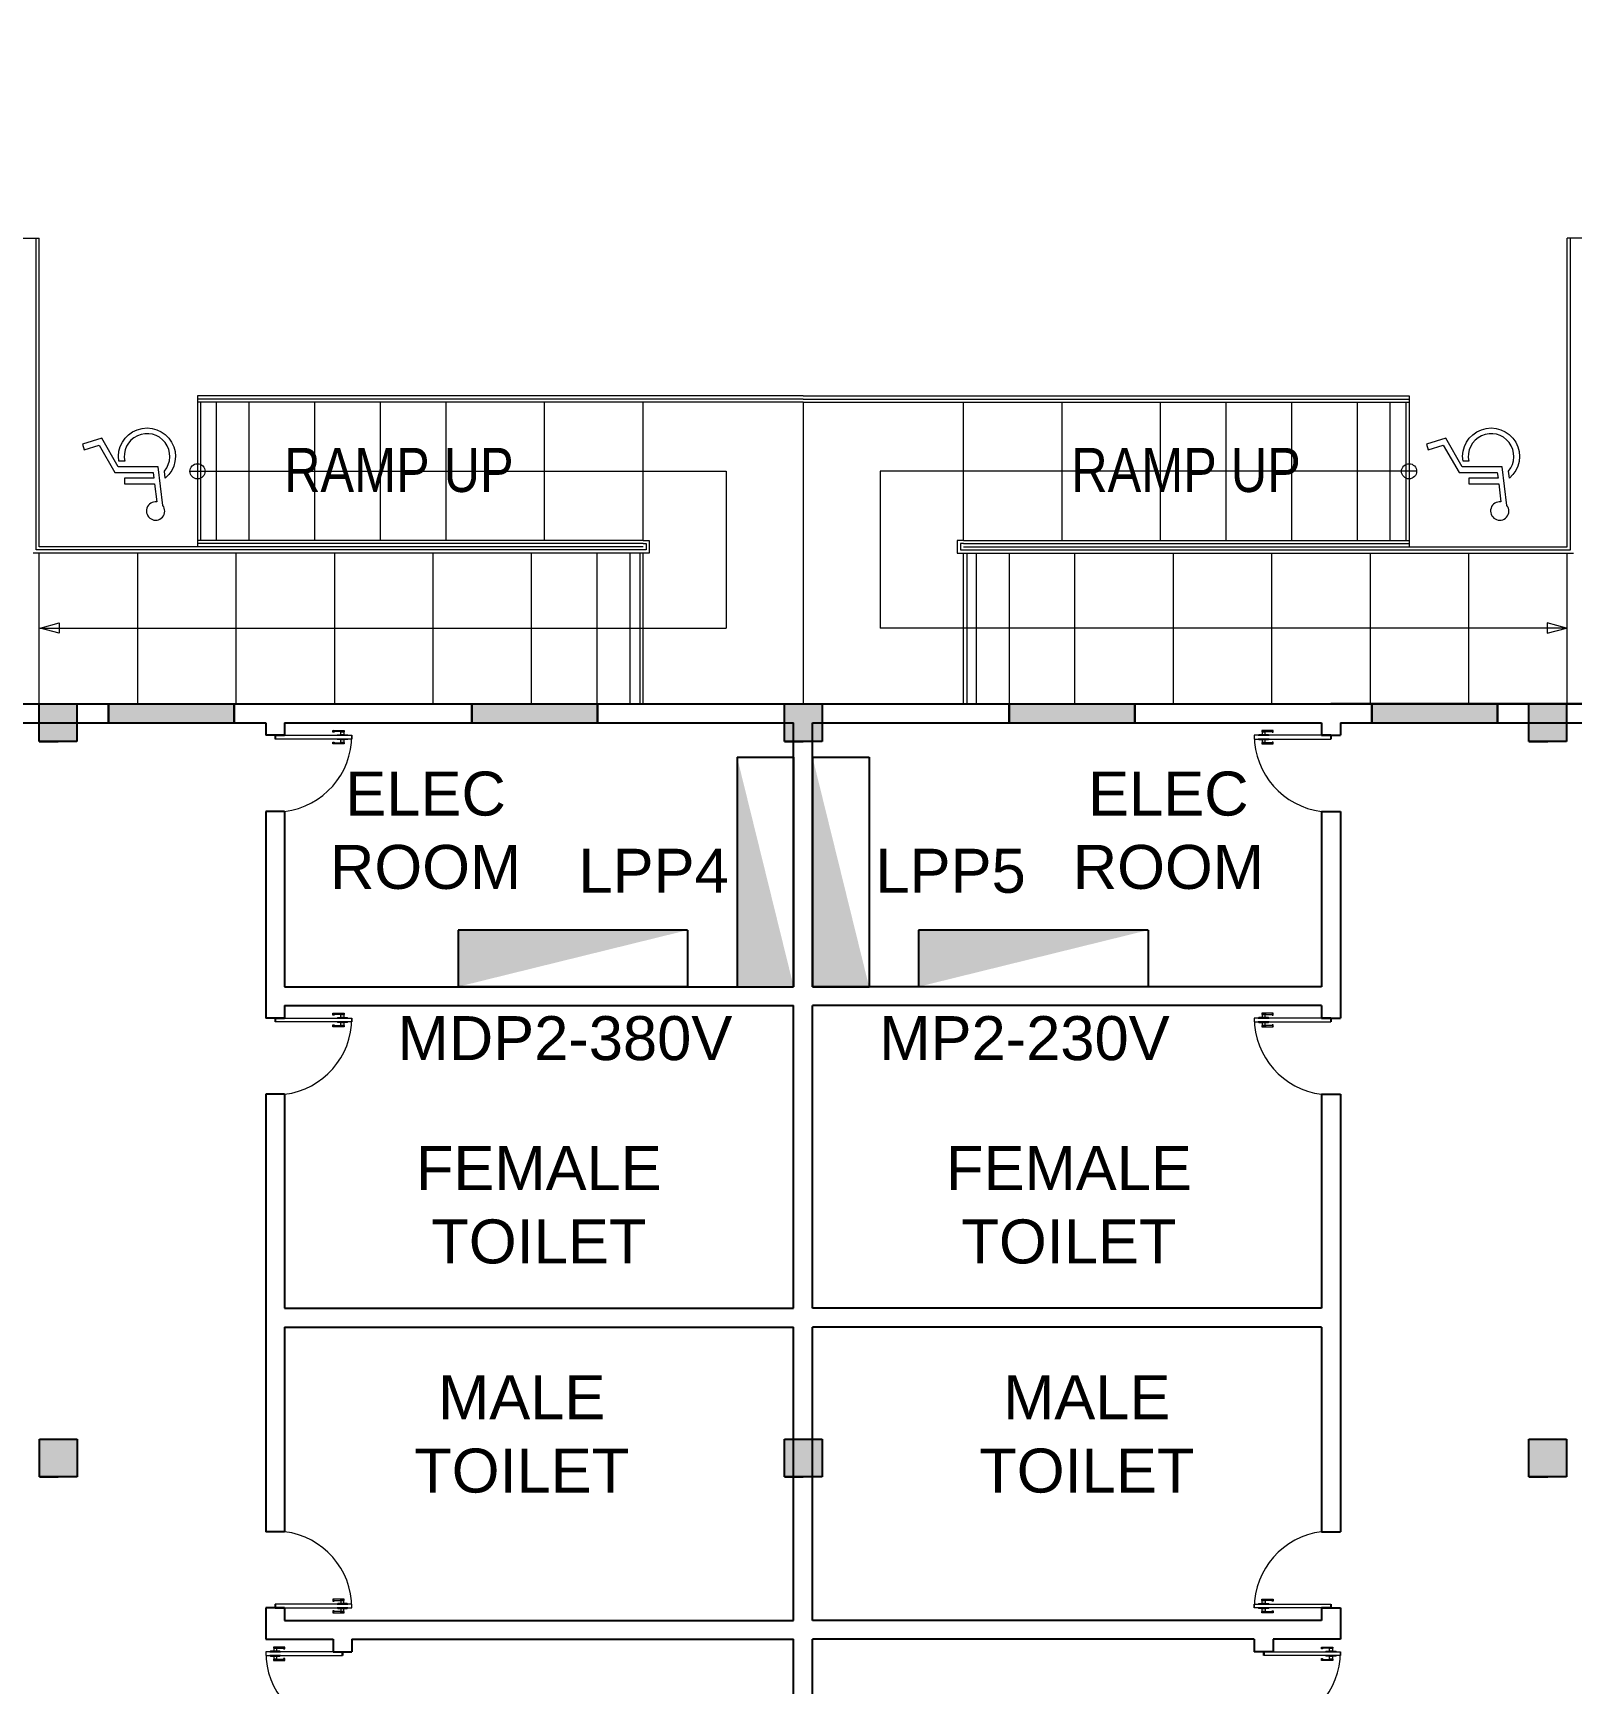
# Model space of a CAD drawing. Header units: millimetres. Extents: x 3339 to 2017737, y 4955 to 2748989.
# Drawn here: x 1640129 to 1652373, y 1293912 to 1307046 of the extents above; entities that cross this region are included whole.
import ezdxf

# ---------------------------------------------------------------- set-up
doc = ezdxf.new("R2010")
doc.units = ezdxf.units.MM
doc.header["$LTSCALE"] = 30
for name, color, linetype, lineweight in [('A-DETL-GENF', 92, 'Continuous', 13), ('A-DOOR', 31, 'Continuous', 13), ('STAIR', 1, 'Continuous', 5), ('T-WAL', 4, 'Continuous', 5)]:
    doc.layers.add(name, color=color, linetype=linetype, lineweight=lineweight)
for name, color, linetype in [('DIM LINES', 7, 'Continuous'), ('TEXT', 7, 'Continuous'), ('window', 92, 'Continuous')]:
    doc.layers.add(name, color=color, linetype=linetype)
doc.styles.add('Arial Narrow', font='ARIALN.TTF', dxfattribs={"height": 200})
doc.styles.get("Standard").update_dxf_attribs({"font": 'arial.ttf'})
doc.dimstyles.new('GREEN', dxfattribs={"dimtxt": 1000, "dimasz": 600, "dimexe": 0.18, "dimexo": 0.0625, "dimgap": 0.09, "dimtad": 2, "dimdec": 0, "dimzin": 0, "dimdsep": 46, "dimtxsty": 'Standard', "dimblk": 'ARCHTICK', "dimcen": 0.09, "dimclrd": 3, "dimclre": 3, "dimclrt": 2, "dimadec": 0, "dimazin": 0, "dimtfac": 1, "dimtdec": 0, "dimtofl": 0, "dimtmove": 0, "dimatfit": 3, "dimfxl": 1, "dimtolj": 1, "dimtzin": 0, "dimarcsym": 0})

# ---------------------------------------------------------------- blocks, each defined once
blk = doc.blocks.new('_ArchTick')
at = {"color": 0, "linetype": 'ByBlock', "const_width": 0.15}
blk.add_lwpolyline([(-0.5, -0.5), (0.5, 0.5)], dxfattribs=at)
blk = doc.blocks.new('*D861')
at = {"layer": 'Defpoints', "color": 0, "transparency": 16777216}
for p in [(1667256, 1324539), (1577256, 1308509), (1667256, 1301709)]:
    blk.add_point(p, dxfattribs=at)
at = {"layer": 'DIM LINES', "color": 3, "linetype": 'ByBlock', "lineweight": -2, "transparency": 16777216}
for p, q in [((1577256, 1308509), (1577256, 1324539)), ((1577256, 1324539), (1667256, 1324539)), ((1667256, 1301709), (1667256, 1324539))]:
    blk.add_line(p, q, dxfattribs=at)
at = {"layer": 'DIM LINES', "color": 3, "lineweight": -2, "transparency": 16777216, "xscale": 600, "yscale": 600, "zscale": 600, "rotation": 180}
blk.add_blockref('_ArchTick', (1577256, 1324539), dxfattribs=at)
at = {"layer": 'DIM LINES', "color": 3, "lineweight": -2, "transparency": 16777216, "xscale": 600, "yscale": 600, "zscale": 600}
blk.add_blockref('_ArchTick', (1667256, 1324539), dxfattribs=at)
at = {"layer": 'DIM LINES', "color": 2, "transparency": 16777216, "insert": (1622256, 1325050), "char_height": 1000, "attachment_point": 5}
blk.add_mtext('\\A1;90000', dxfattribs=at)
blk = doc.blocks.new('*D870')
at = {"layer": 'Defpoints', "color": 0, "transparency": 16777216}
for p in [(1634181, 1301709), (1674841, 1301709), (1667256, 1238709)]:
    blk.add_point(p, dxfattribs=at)
at = {"layer": 'DIM LINES', "color": 3, "linetype": 'ByBlock', "lineweight": -2, "transparency": 16777216}
for p, q in [((1634181, 1301709), (1674842, 1301709)), ((1674841, 1238709), (1674841, 1301709)), ((1667256, 1238709), (1674842, 1238709))]:
    blk.add_line(p, q, dxfattribs=at)
at = {"layer": 'DIM LINES', "color": 3, "lineweight": -2, "transparency": 16777216, "xscale": 600, "yscale": 600, "zscale": 600}
for p, rotation in [((1674841, 1301709), 90), ((1674841, 1238709), 270)]:
    blk.add_blockref('_ArchTick', p, dxfattribs=dict(at, rotation=rotation))
at = {"layer": 'DIM LINES', "color": 2, "transparency": 16777216, "insert": (1675352, 1270209), "char_height": 1000, "attachment_point": 5, "rotation": 90}
blk.add_mtext('\\A1;63000', dxfattribs=at)
blk = doc.blocks.new('Poste with lines')
h = blk.add_hatch(color=2)
h.dxf.hatch_style = 1
h.paths.add_polyline_path([(13203, 12318), (12903, 12318), (12903, 12018), (13203, 12018)])
at = {"color": 0}
for p, q in [((12903, 12018), (12903, 12318)), ((12903, 12318), (13203, 12318)), ((13203, 12318), (13203, 12018)), ((12903, 12018), (12903, 12168)), ((12903, 12018), (13053, 12018)), ((13053, 12018), (12903, 12018)), ((13203, 12018), (12903, 12018))]:
    blk.add_line(p, q, dxfattribs=at)

msp = doc.modelspace()

# ---------------------------------------------------------------- hatches: boundary and pattern name
at = {"true_color": 0xf8d731}
h = msp.add_hatch(color=40, dxfattribs=at)
h.dxf.hatch_style = 1
h.paths.add_polyline_path([(1645730.787, 1299459.177), (1646180.787, 1299459.177), (1645730.787, 1301284.177)])
h = msp.add_hatch(color=40, dxfattribs=at)
h.dxf.hatch_style = 1
h.paths.add_polyline_path([(1646330.787, 1299459.177), (1646780.787, 1299459.177), (1646330.787, 1301284.177)])
h = msp.add_hatch(color=40, dxfattribs=at)
h.dxf.hatch_style = 1
h.paths.add_polyline_path([(1643511.316, 1299909.177), (1643511.316, 1299459.177), (1645336.316, 1299909.177)])
h = msp.add_hatch(color=40, dxfattribs=at)
h.dxf.hatch_style = 1
h.paths.add_polyline_path([(1647175.258, 1299909.177), (1647175.258, 1299459.177), (1649000.258, 1299909.177)])
at = {"layer": 'window'}
h = msp.add_hatch(color=256, dxfattribs=at)
h.dxf.hatch_style = 1
h.paths.add_polyline_path([(1641729.977, 1301709.357), (1640729.977, 1301709.357), (1640729.977, 1301559.357), (1641729.977, 1301559.357)])
h = msp.add_hatch(color=256, dxfattribs=at)
h.dxf.hatch_style = 1
h.paths.add_polyline_path([(1644620.717, 1301709.357), (1643620.717, 1301709.357), (1643620.717, 1301559.357), (1644620.717, 1301559.357)])
h = msp.add_hatch(color=256, dxfattribs=at)
h.dxf.hatch_style = 1
h.paths.add_polyline_path([(1648894.097, 1301559.357), (1648894.097, 1301709.426), (1647894.097, 1301709.418), (1647894.097, 1301559.357)])
h = msp.add_hatch(color=256, dxfattribs=at)
h.dxf.hatch_style = 1
h.paths.add_polyline_path([(1651780.836, 1301709.357), (1650780.836, 1301709.357), (1650780.836, 1301559.357), (1651780.836, 1301559.357)])

# ---------------------------------------------------------------- linework, layer by layer
at = {"color": 0}
for p, q in [((1639251.477, 1301709.355), (1653263.337, 1301709.457)), ((1653263.337, 1301709.378), (1650455.787, 1301709.357)), ((1639251.477, 1301559.338), (1641980.787, 1301559.357)), ((1641980.787, 1301559.357), (1641980.787, 1301459.357)), ((1642130.787, 1301559.357), (1646180.787, 1301559.357)), ((1642130.787, 1301559.357), (1642130.787, 1301459.357)), ((1646180.787, 1299459.357), (1646180.787, 1301559.357)), ((1646330.787, 1301559.357), (1650380.787, 1301559.357)), ((1646330.787, 1299459.357), (1646330.787, 1301559.357)), ((1650380.787, 1301559.357), (1650380.787, 1301459.357)), ((1650530.787, 1301559.357), (1653263.337, 1301559.338)), ((1650530.787, 1301559.357), (1650530.787, 1301459.357)), ((1642130.787, 1301459.357), (1641980.787, 1301459.357)), ((1642055.787, 1301459.357), (1642055.787, 1301429.357)), ((1642055.787, 1301459.357), (1642130.787, 1301459.357)), ((1650455.787, 1301459.357), (1650380.787, 1301459.357)), ((1650380.787, 1301459.357), (1650530.787, 1301459.357)), ((1650455.787, 1301459.357), (1650455.787, 1301429.357)), ((1641980.787, 1300853.482), (1641980.787, 1299209.357)), ((1642130.787, 1300853.482), (1641980.787, 1300853.482)), ((1642130.787, 1300853.482), (1642130.787, 1299459.357)), ((1650380.787, 1300853.482), (1650380.787, 1299459.357)), ((1650380.787, 1300853.482), (1650530.787, 1300853.482)), ((1650530.787, 1300853.482), (1650530.787, 1299209.357)), ((1642130.787, 1299459.357), (1646180.787, 1299459.357)), ((1650380.787, 1299459.357), (1646330.787, 1299459.357)), ((1642130.787, 1299309.357), (1642130.787, 1299209.357)), ((1642130.787, 1299309.357), (1646180.787, 1299309.357)), ((1646180.787, 1296901.024), (1646180.787, 1299309.357)), ((1646330.787, 1296901.024), (1646330.787, 1299309.357)), ((1650380.787, 1299309.357), (1646330.787, 1299309.357)), ((1650380.787, 1299309.357), (1650380.787, 1299209.357)), ((1642130.787, 1299209.357), (1641980.787, 1299209.357)), ((1642055.787, 1299209.357), (1642055.787, 1299179.357)), ((1642055.787, 1299209.357), (1642130.787, 1299209.357)), ((1650455.787, 1299209.357), (1650380.787, 1299209.357)), ((1650380.787, 1299209.357), (1650530.787, 1299209.357)), ((1650455.787, 1299209.357), (1650455.787, 1299179.357)), ((1641980.787, 1298603.482), (1641980.787, 1295123.566)), ((1642130.787, 1298603.482), (1641980.787, 1298603.482)), ((1642130.787, 1298603.482), (1642130.787, 1296901.024)), ((1650380.787, 1298603.482), (1650380.787, 1296901.024)), ((1650380.787, 1298603.482), (1650530.787, 1298603.482)), ((1650530.787, 1298603.482), (1650530.787, 1295123.566)), ((1642130.787, 1296901.024), (1646180.787, 1296901.024)), ((1650380.787, 1296901.024), (1646330.787, 1296901.024)), ((1642130.787, 1296751.024), (1642130.787, 1295123.566)), ((1642130.787, 1296751.024), (1646180.787, 1296751.024)), ((1646180.787, 1294417.691), (1646180.787, 1296751.024)), ((1646330.787, 1294417.691), (1646330.787, 1296751.024)), ((1650380.787, 1296751.024), (1646330.787, 1296751.024)), ((1650380.787, 1296751.024), (1650380.787, 1295123.566)), ((1642130.787, 1295123.566), (1641980.787, 1295123.566)), ((1650380.787, 1295123.566), (1650530.787, 1295123.566)), ((1641980.787, 1294517.691), (1641980.787, 1294267.691)), ((1642130.787, 1294517.691), (1641980.787, 1294517.691)), ((1642055.787, 1294547.691), (1642055.787, 1294517.691)), ((1642055.787, 1294547.691), (1642055.787, 1294517.691)), ((1642055.787, 1294517.691), (1642130.787, 1294517.691)), ((1642130.787, 1294517.691), (1642130.787, 1294417.691)), ((1650380.787, 1294517.691), (1650380.787, 1294417.691)), ((1650455.787, 1294517.691), (1650380.787, 1294517.691)), ((1650380.787, 1294517.691), (1650530.787, 1294517.691)), ((1650455.787, 1294547.691), (1650455.787, 1294517.691)), ((1650455.787, 1294547.691), (1650455.787, 1294517.691)), ((1650530.787, 1294517.691), (1650530.787, 1294267.691)), ((1642130.787, 1294417.691), (1646180.787, 1294417.691)), ((1650380.787, 1294417.691), (1646330.787, 1294417.691)), ((1641980.787, 1294267.691), (1642516.287, 1294267.691)), ((1642516.287, 1294267.691), (1642516.287, 1294167.691)), ((1642516.287, 1294267.691), (1642516.287, 1294167.691)), ((1642666.287, 1294267.691), (1646180.787, 1294267.691)), ((1642666.287, 1294267.691), (1642666.287, 1294167.691)), ((1646180.787, 1291859.357), (1646180.787, 1294267.691)), ((1646330.787, 1291859.357), (1646330.787, 1294267.691)), ((1649845.287, 1294267.691), (1646330.787, 1294267.691)), ((1649845.287, 1294267.691), (1649845.287, 1294167.691)), ((1650530.787, 1294267.691), (1649995.287, 1294267.691)), ((1649995.287, 1294267.691), (1649995.287, 1294167.691)), ((1649995.287, 1294267.691), (1649995.287, 1294167.691)), ((1642516.287, 1294167.691), (1642666.287, 1294167.691)), ((1642591.287, 1294167.691), (1642591.287, 1294137.691)), ((1642591.287, 1294137.691), (1642591.287, 1294167.691)), ((1642591.287, 1294137.691), (1642591.287, 1294167.691)), ((1649995.287, 1294167.691), (1649845.287, 1294167.691)), ((1649920.287, 1294167.691), (1649920.287, 1294137.691)), ((1649920.287, 1294137.691), (1649920.287, 1294167.691)), ((1649920.287, 1294137.691), (1649920.287, 1294167.691))]:
    msp.add_line(p, q, dxfattribs=at)
for p, q in [((1640729.977, 1301709.357), (1640729.977, 1301559.357)), ((1641729.977, 1301559.357), (1641729.977, 1301709.357)), ((1643620.717, 1301709.357), (1643620.717, 1301559.357)), ((1644620.717, 1301559.357), (1644620.717, 1301709.357)), ((1647894.097, 1301709.357), (1647894.097, 1301559.357)), ((1648894.097, 1301559.357), (1648894.097, 1301709.357)), ((1650780.836, 1301709.357), (1650780.836, 1301559.357)), ((1651780.836, 1301559.357), (1651780.836, 1301709.357)), ((1640479.167, 1301559.357), (1641980.787, 1301559.357)), ((1646407.407, 1301559.357), (1650380.787, 1301559.357)), ((1648394.097, 1301559.357), (1648894.097, 1301559.357)), ((1650530.787, 1301559.357), (1652030.884, 1301559.357)), ((1645730.787, 1301284.177), (1645730.787, 1299459.177)), ((1645730.787, 1301284.177), (1646180.787, 1301284.177)), ((1646180.787, 1301284.177), (1646180.787, 1299459.177)), ((1646330.787, 1301284.177), (1646330.787, 1299459.177)), ((1646330.787, 1301284.177), (1646780.787, 1301284.177)), ((1646780.787, 1301284.177), (1646780.787, 1299459.177)), ((1645336.316, 1299909.177), (1643511.316, 1299909.177)), ((1643511.316, 1299909.177), (1643511.316, 1299459.177)), ((1645336.316, 1299909.177), (1645336.316, 1299459.177)), ((1649000.258, 1299909.177), (1647175.258, 1299909.177)), ((1647175.258, 1299909.177), (1647175.258, 1299459.177)), ((1649000.258, 1299909.177), (1649000.258, 1299459.177)), ((1645336.316, 1299459.177), (1643511.316, 1299459.177)), ((1645730.787, 1299459.177), (1646180.787, 1299459.177)), ((1646330.787, 1299459.177), (1646780.787, 1299459.177)), ((1649000.258, 1299459.177), (1647175.258, 1299459.177))]:
    msp.add_line(p, q)
at = {"layer": 'A-DETL-GENF'}
for p, q in [((1642515.194, 1301497.457), (1642576.999, 1301497.457)), ((1642515.194, 1301483.087), (1642515.194, 1301497.457)), ((1642524.085, 1301483.087), (1642515.194, 1301483.087)), ((1642515.194, 1301391.257), (1642515.194, 1301405.628)), ((1642515.194, 1301405.628), (1642524.085, 1301405.628)), ((1642524.085, 1301488.872), (1642515.499, 1301497.457)), ((1642576.999, 1301488.872), (1642524.085, 1301488.872)), ((1642524.085, 1301488.872), (1642524.085, 1301483.087)), ((1642524.085, 1301405.628), (1642524.085, 1301399.843)), ((1642548.424, 1301459.357), (1642553.187, 1301464.12)), ((1642634.149, 1301459.357), (1642548.424, 1301459.357)), ((1642553.187, 1301424.595), (1642548.424, 1301429.357)), ((1642548.424, 1301429.357), (1642634.149, 1301429.357)), ((1642553.187, 1301464.12), (1642629.387, 1301464.12)), ((1642629.387, 1301424.595), (1642553.187, 1301424.595)), ((1642576.999, 1301497.457), (1642576.999, 1301488.872)), ((1642576.999, 1301487.932), (1642576.999, 1301497.457)), ((1642576.999, 1301497.457), (1642605.574, 1301497.457)), ((1642605.574, 1301487.932), (1642576.999, 1301487.932)), ((1642579.38, 1301487.932), (1642603.193, 1301487.932)), ((1642579.38, 1301464.12), (1642579.38, 1301487.932)), ((1642603.193, 1301464.12), (1642579.38, 1301464.12)), ((1642579.38, 1301400.782), (1642579.38, 1301424.595)), ((1642579.38, 1301424.595), (1642603.193, 1301424.595)), ((1642603.193, 1301487.932), (1642603.193, 1301464.12)), ((1642603.193, 1301424.595), (1642603.193, 1301400.782)), ((1642605.574, 1301497.457), (1642605.574, 1301487.932)), ((1642629.387, 1301464.12), (1642634.149, 1301459.357)), ((1642634.149, 1301429.357), (1642629.387, 1301424.595)), ((1649882.187, 1301464.12), (1649877.424, 1301459.357)), ((1649877.424, 1301459.357), (1649963.149, 1301459.357)), ((1649877.424, 1301429.357), (1649882.187, 1301424.595)), ((1649963.149, 1301429.357), (1649877.424, 1301429.357)), ((1649958.387, 1301464.12), (1649882.187, 1301464.12)), ((1649882.187, 1301424.595), (1649958.387, 1301424.595)), ((1649934.574, 1301497.457), (1649905.999, 1301497.457)), ((1649905.999, 1301497.457), (1649905.999, 1301487.932)), ((1649905.999, 1301487.932), (1649934.574, 1301487.932)), ((1649932.193, 1301487.932), (1649908.38, 1301487.932)), ((1649908.38, 1301487.932), (1649908.38, 1301464.12)), ((1649908.38, 1301464.12), (1649932.193, 1301464.12)), ((1649932.193, 1301424.595), (1649908.38, 1301424.595)), ((1649908.38, 1301424.595), (1649908.38, 1301400.782)), ((1649932.193, 1301464.12), (1649932.193, 1301487.932)), ((1649932.193, 1301400.782), (1649932.193, 1301424.595)), ((1649996.379, 1301497.457), (1649934.574, 1301497.457)), ((1649934.574, 1301497.457), (1649934.574, 1301488.872)), ((1649934.574, 1301487.932), (1649934.574, 1301497.457)), ((1649934.574, 1301488.872), (1649987.489, 1301488.872)), ((1649963.149, 1301459.357), (1649958.387, 1301464.12)), ((1649958.387, 1301424.595), (1649963.149, 1301429.357)), ((1649987.489, 1301488.872), (1649996.074, 1301497.457)), ((1649987.489, 1301488.872), (1649987.489, 1301483.087)), ((1649987.489, 1301483.087), (1649996.379, 1301483.087)), ((1649996.379, 1301405.628), (1649987.489, 1301405.628)), ((1649987.489, 1301405.628), (1649987.489, 1301399.843)), ((1649996.379, 1301483.087), (1649996.379, 1301497.457)), ((1649996.379, 1301391.257), (1649996.379, 1301405.628)), ((1642576.999, 1301391.257), (1642515.194, 1301391.257)), ((1642524.085, 1301399.843), (1642515.499, 1301391.257)), ((1642524.085, 1301399.843), (1642576.999, 1301399.843)), ((1642576.999, 1301400.782), (1642605.574, 1301400.782)), ((1642576.999, 1301391.257), (1642576.999, 1301400.782)), ((1642576.999, 1301399.843), (1642576.999, 1301391.257)), ((1642605.574, 1301391.257), (1642576.999, 1301391.257)), ((1642603.193, 1301400.782), (1642579.38, 1301400.782)), ((1642605.574, 1301400.782), (1642605.574, 1301391.257)), ((1649934.574, 1301400.782), (1649905.999, 1301400.782)), ((1649905.999, 1301400.782), (1649905.999, 1301391.257)), ((1649905.999, 1301391.257), (1649934.574, 1301391.257)), ((1649908.38, 1301400.782), (1649932.193, 1301400.782)), ((1649934.574, 1301391.257), (1649934.574, 1301400.782)), ((1649987.489, 1301399.843), (1649934.574, 1301399.843)), ((1649934.574, 1301399.843), (1649934.574, 1301391.257)), ((1649934.574, 1301391.257), (1649996.379, 1301391.257)), ((1649987.489, 1301399.843), (1649996.074, 1301391.257)), ((1642515.194, 1299247.457), (1642576.999, 1299247.457)), ((1642515.194, 1299233.087), (1642515.194, 1299247.457)), ((1642524.085, 1299233.087), (1642515.194, 1299233.087)), ((1642524.085, 1299238.872), (1642515.499, 1299247.457)), ((1642576.999, 1299238.872), (1642524.085, 1299238.872)), ((1642524.085, 1299238.872), (1642524.085, 1299233.087)), ((1642548.424, 1299209.357), (1642553.187, 1299214.12)), ((1642634.149, 1299209.357), (1642548.424, 1299209.357)), ((1642553.187, 1299174.595), (1642548.424, 1299179.357)), ((1642548.424, 1299179.357), (1642634.149, 1299179.357)), ((1642553.187, 1299214.12), (1642629.387, 1299214.12)), ((1642629.387, 1299174.595), (1642553.187, 1299174.595)), ((1642576.999, 1299247.457), (1642576.999, 1299238.872)), ((1642576.999, 1299237.932), (1642576.999, 1299247.457)), ((1642576.999, 1299247.457), (1642605.574, 1299247.457)), ((1642605.574, 1299237.932), (1642576.999, 1299237.932)), ((1642579.38, 1299237.932), (1642603.193, 1299237.932)), ((1642579.38, 1299214.12), (1642579.38, 1299237.932)), ((1642603.193, 1299214.12), (1642579.38, 1299214.12)), ((1642579.38, 1299150.782), (1642579.38, 1299174.595)), ((1642579.38, 1299174.595), (1642603.193, 1299174.595)), ((1642603.193, 1299237.932), (1642603.193, 1299214.12)), ((1642603.193, 1299174.595), (1642603.193, 1299150.782)), ((1642605.574, 1299247.457), (1642605.574, 1299237.932)), ((1642629.387, 1299214.12), (1642634.149, 1299209.357)), ((1642634.149, 1299179.357), (1642629.387, 1299174.595)), ((1649882.187, 1299214.12), (1649877.424, 1299209.357)), ((1649877.424, 1299209.357), (1649963.149, 1299209.357)), ((1649877.424, 1299179.357), (1649882.187, 1299174.595)), ((1649963.149, 1299179.357), (1649877.424, 1299179.357)), ((1649958.387, 1299214.12), (1649882.187, 1299214.12)), ((1649882.187, 1299174.595), (1649958.387, 1299174.595)), ((1649934.574, 1299247.457), (1649905.999, 1299247.457)), ((1649905.999, 1299247.457), (1649905.999, 1299237.932)), ((1649905.999, 1299237.932), (1649934.574, 1299237.932)), ((1649932.193, 1299237.932), (1649908.38, 1299237.932)), ((1649908.38, 1299237.932), (1649908.38, 1299214.12)), ((1649908.38, 1299214.12), (1649932.193, 1299214.12)), ((1649932.193, 1299174.595), (1649908.38, 1299174.595)), ((1649908.38, 1299174.595), (1649908.38, 1299150.782)), ((1649932.193, 1299214.12), (1649932.193, 1299237.932)), ((1649932.193, 1299150.782), (1649932.193, 1299174.595)), ((1649996.379, 1299247.457), (1649934.574, 1299247.457)), ((1649934.574, 1299247.457), (1649934.574, 1299238.872)), ((1649934.574, 1299237.932), (1649934.574, 1299247.457)), ((1649934.574, 1299238.872), (1649987.489, 1299238.872)), ((1649963.149, 1299209.357), (1649958.387, 1299214.12)), ((1649958.387, 1299174.595), (1649963.149, 1299179.357)), ((1649987.489, 1299238.872), (1649996.074, 1299247.457)), ((1649987.489, 1299238.872), (1649987.489, 1299233.087)), ((1649987.489, 1299233.087), (1649996.379, 1299233.087)), ((1649996.379, 1299233.087), (1649996.379, 1299247.457)), ((1642515.194, 1299141.257), (1642515.194, 1299155.628)), ((1642515.194, 1299155.628), (1642524.085, 1299155.628)), ((1642576.999, 1299141.257), (1642515.194, 1299141.257)), ((1642524.085, 1299149.843), (1642515.499, 1299141.257)), ((1642524.085, 1299155.628), (1642524.085, 1299149.843)), ((1642524.085, 1299149.843), (1642576.999, 1299149.843)), ((1642576.999, 1299150.782), (1642605.574, 1299150.782)), ((1642576.999, 1299141.257), (1642576.999, 1299150.782)), ((1642576.999, 1299149.843), (1642576.999, 1299141.257)), ((1642605.574, 1299141.257), (1642576.999, 1299141.257)), ((1642603.193, 1299150.782), (1642579.38, 1299150.782)), ((1642605.574, 1299150.782), (1642605.574, 1299141.257)), ((1649934.574, 1299150.782), (1649905.999, 1299150.782)), ((1649905.999, 1299150.782), (1649905.999, 1299141.257)), ((1649905.999, 1299141.257), (1649934.574, 1299141.257)), ((1649908.38, 1299150.782), (1649932.193, 1299150.782)), ((1649934.574, 1299141.257), (1649934.574, 1299150.782)), ((1649987.489, 1299149.843), (1649934.574, 1299149.843)), ((1649934.574, 1299149.843), (1649934.574, 1299141.257)), ((1649934.574, 1299141.257), (1649996.379, 1299141.257)), ((1649996.379, 1299155.628), (1649987.489, 1299155.628)), ((1649987.489, 1299155.628), (1649987.489, 1299149.843)), ((1649987.489, 1299149.843), (1649996.074, 1299141.257)), ((1649996.379, 1299141.257), (1649996.379, 1299155.628)), ((1642515.194, 1294585.791), (1642515.194, 1294571.42)), ((1642576.999, 1294585.791), (1642515.194, 1294585.791)), ((1642524.085, 1294577.205), (1642515.499, 1294585.791)), ((1642524.085, 1294571.42), (1642524.085, 1294577.205)), ((1642524.085, 1294577.205), (1642576.999, 1294577.205)), ((1642576.999, 1294577.205), (1642576.999, 1294585.791)), ((1642605.574, 1294585.791), (1642576.999, 1294585.791)), ((1642576.999, 1294585.791), (1642576.999, 1294576.266)), ((1642576.999, 1294576.266), (1642605.574, 1294576.266)), ((1642579.38, 1294576.266), (1642579.38, 1294552.453)), ((1642603.193, 1294576.266), (1642579.38, 1294576.266)), ((1642603.193, 1294552.453), (1642603.193, 1294576.266)), ((1642605.574, 1294576.266), (1642605.574, 1294585.791)), ((1649905.999, 1294576.266), (1649905.999, 1294585.791)), ((1649905.999, 1294585.791), (1649934.574, 1294585.791)), ((1649934.574, 1294576.266), (1649905.999, 1294576.266)), ((1649908.38, 1294552.453), (1649908.38, 1294576.266)), ((1649908.38, 1294576.266), (1649932.193, 1294576.266)), ((1649932.193, 1294576.266), (1649932.193, 1294552.453)), ((1649934.574, 1294577.205), (1649934.574, 1294585.791)), ((1649934.574, 1294585.791), (1649996.379, 1294585.791)), ((1649934.574, 1294585.791), (1649934.574, 1294576.266)), ((1649987.489, 1294577.205), (1649934.574, 1294577.205)), ((1649987.489, 1294577.205), (1649996.074, 1294585.791)), ((1649987.489, 1294571.42), (1649987.489, 1294577.205)), ((1649996.379, 1294585.791), (1649996.379, 1294571.42)), ((1642515.194, 1294571.42), (1642524.085, 1294571.42)), ((1642524.085, 1294493.961), (1642515.194, 1294493.961)), ((1642515.194, 1294493.961), (1642515.194, 1294479.591)), ((1642515.194, 1294479.591), (1642576.999, 1294479.591)), ((1642524.085, 1294488.176), (1642515.499, 1294479.591)), ((1642524.085, 1294488.176), (1642524.085, 1294493.961)), ((1642576.999, 1294488.176), (1642524.085, 1294488.176)), ((1642553.187, 1294552.453), (1642548.424, 1294547.691)), ((1642548.424, 1294547.691), (1642634.149, 1294547.691)), ((1642634.149, 1294517.691), (1642548.424, 1294517.691)), ((1642548.424, 1294517.691), (1642553.187, 1294512.928)), ((1642629.387, 1294552.453), (1642553.187, 1294552.453)), ((1642553.187, 1294512.928), (1642629.387, 1294512.928)), ((1642576.999, 1294489.116), (1642576.999, 1294479.591)), ((1642605.574, 1294489.116), (1642576.999, 1294489.116)), ((1642576.999, 1294479.591), (1642576.999, 1294488.176)), ((1642576.999, 1294479.591), (1642605.574, 1294479.591)), ((1642579.38, 1294552.453), (1642603.193, 1294552.453)), ((1642603.193, 1294512.928), (1642579.38, 1294512.928)), ((1642579.38, 1294512.928), (1642579.38, 1294489.116)), ((1642579.38, 1294489.116), (1642603.193, 1294489.116)), ((1642603.193, 1294489.116), (1642603.193, 1294512.928)), ((1642605.574, 1294479.591), (1642605.574, 1294489.116)), ((1642634.149, 1294547.691), (1642629.387, 1294552.453)), ((1642629.387, 1294512.928), (1642634.149, 1294517.691)), ((1649877.424, 1294547.691), (1649882.187, 1294552.453)), ((1649963.149, 1294547.691), (1649877.424, 1294547.691)), ((1649877.424, 1294517.691), (1649963.149, 1294517.691)), ((1649882.187, 1294512.928), (1649877.424, 1294517.691)), ((1649882.187, 1294552.453), (1649958.387, 1294552.453)), ((1649958.387, 1294512.928), (1649882.187, 1294512.928)), ((1649905.999, 1294479.591), (1649905.999, 1294489.116)), ((1649905.999, 1294489.116), (1649934.574, 1294489.116)), ((1649934.574, 1294479.591), (1649905.999, 1294479.591)), ((1649932.193, 1294552.453), (1649908.38, 1294552.453)), ((1649908.38, 1294489.116), (1649908.38, 1294512.928)), ((1649908.38, 1294512.928), (1649932.193, 1294512.928)), ((1649932.193, 1294489.116), (1649908.38, 1294489.116)), ((1649932.193, 1294512.928), (1649932.193, 1294489.116)), ((1649934.574, 1294489.116), (1649934.574, 1294479.591)), ((1649934.574, 1294479.591), (1649934.574, 1294488.176)), ((1649934.574, 1294488.176), (1649987.489, 1294488.176)), ((1649996.379, 1294479.591), (1649934.574, 1294479.591)), ((1649958.387, 1294552.453), (1649963.149, 1294547.691)), ((1649963.149, 1294517.691), (1649958.387, 1294512.928)), ((1649996.379, 1294571.42), (1649987.489, 1294571.42)), ((1649987.489, 1294488.176), (1649987.489, 1294493.961)), ((1649987.489, 1294493.961), (1649996.379, 1294493.961)), ((1649987.489, 1294488.176), (1649996.074, 1294479.591)), ((1649996.379, 1294493.961), (1649996.379, 1294479.591)), ((1642070.074, 1294205.791), (1642041.499, 1294205.791)), ((1642041.499, 1294205.791), (1642041.499, 1294196.266)), ((1642041.499, 1294196.266), (1642070.074, 1294196.266)), ((1642067.693, 1294196.266), (1642043.88, 1294196.266)), ((1642043.88, 1294196.266), (1642043.88, 1294172.453)), ((1642067.693, 1294172.453), (1642067.693, 1294196.266)), ((1642131.879, 1294205.791), (1642070.074, 1294205.791)), ((1642070.074, 1294205.791), (1642070.074, 1294197.205)), ((1642070.074, 1294196.266), (1642070.074, 1294205.791)), ((1642070.074, 1294197.205), (1642122.989, 1294197.205)), ((1642122.989, 1294197.205), (1642131.574, 1294205.791)), ((1642122.989, 1294197.205), (1642122.989, 1294191.42)), ((1642122.989, 1294191.42), (1642131.879, 1294191.42)), ((1642131.879, 1294191.42), (1642131.879, 1294205.791)), ((1650379.694, 1294205.791), (1650441.499, 1294205.791)), ((1650379.694, 1294191.42), (1650379.694, 1294205.791)), ((1650388.585, 1294191.42), (1650379.694, 1294191.42)), ((1650388.585, 1294197.205), (1650379.999, 1294205.791)), ((1650441.499, 1294197.205), (1650388.585, 1294197.205)), ((1650388.585, 1294197.205), (1650388.585, 1294191.42)), ((1650441.499, 1294205.791), (1650441.499, 1294197.205)), ((1650441.499, 1294196.266), (1650441.499, 1294205.791)), ((1650441.499, 1294205.791), (1650470.074, 1294205.791)), ((1650470.074, 1294196.266), (1650441.499, 1294196.266)), ((1650443.88, 1294196.266), (1650467.693, 1294196.266)), ((1650443.88, 1294172.453), (1650443.88, 1294196.266)), ((1650467.693, 1294196.266), (1650467.693, 1294172.453)), ((1650470.074, 1294205.791), (1650470.074, 1294196.266)), ((1642017.687, 1294172.453), (1642012.924, 1294167.691)), ((1642012.924, 1294167.691), (1642098.649, 1294167.691)), ((1642012.924, 1294137.691), (1642017.687, 1294132.928)), ((1642098.649, 1294137.691), (1642012.924, 1294137.691)), ((1642093.887, 1294172.453), (1642017.687, 1294172.453)), ((1642017.687, 1294132.928), (1642093.887, 1294132.928)), ((1642070.074, 1294109.116), (1642041.499, 1294109.116)), ((1642041.499, 1294109.116), (1642041.499, 1294099.591)), ((1642041.499, 1294099.591), (1642070.074, 1294099.591)), ((1642043.88, 1294172.453), (1642067.693, 1294172.453)), ((1642067.693, 1294132.928), (1642043.88, 1294132.928)), ((1642043.88, 1294132.928), (1642043.88, 1294109.116)), ((1642043.88, 1294109.116), (1642067.693, 1294109.116)), ((1642067.693, 1294109.116), (1642067.693, 1294132.928)), ((1642070.074, 1294099.591), (1642070.074, 1294109.116)), ((1642122.989, 1294108.176), (1642070.074, 1294108.176)), ((1642070.074, 1294108.176), (1642070.074, 1294099.591)), ((1642070.074, 1294099.591), (1642131.879, 1294099.591)), ((1642098.649, 1294167.691), (1642093.887, 1294172.453)), ((1642093.887, 1294132.928), (1642098.649, 1294137.691)), ((1642131.879, 1294113.961), (1642122.989, 1294113.961)), ((1642122.989, 1294113.961), (1642122.989, 1294108.176)), ((1642122.989, 1294108.176), (1642131.574, 1294099.591)), ((1642131.879, 1294099.591), (1642131.879, 1294113.961)), ((1650379.694, 1294099.591), (1650379.694, 1294113.961)), ((1650379.694, 1294113.961), (1650388.585, 1294113.961)), ((1650441.499, 1294099.591), (1650379.694, 1294099.591)), ((1650388.585, 1294108.176), (1650379.999, 1294099.591)), ((1650388.585, 1294113.961), (1650388.585, 1294108.176)), ((1650388.585, 1294108.176), (1650441.499, 1294108.176)), ((1650412.924, 1294167.691), (1650417.687, 1294172.453)), ((1650498.649, 1294167.691), (1650412.924, 1294167.691)), ((1650417.687, 1294132.928), (1650412.924, 1294137.691)), ((1650412.924, 1294137.691), (1650498.649, 1294137.691)), ((1650417.687, 1294172.453), (1650493.887, 1294172.453)), ((1650493.887, 1294132.928), (1650417.687, 1294132.928)), ((1650441.499, 1294109.116), (1650470.074, 1294109.116)), ((1650441.499, 1294099.591), (1650441.499, 1294109.116)), ((1650441.499, 1294108.176), (1650441.499, 1294099.591)), ((1650470.074, 1294099.591), (1650441.499, 1294099.591)), ((1650467.693, 1294172.453), (1650443.88, 1294172.453)), ((1650443.88, 1294109.116), (1650443.88, 1294132.928)), ((1650443.88, 1294132.928), (1650467.693, 1294132.928)), ((1650467.693, 1294109.116), (1650443.88, 1294109.116)), ((1650467.693, 1294132.928), (1650467.693, 1294109.116)), ((1650470.074, 1294109.116), (1650470.074, 1294099.591)), ((1650493.887, 1294172.453), (1650498.649, 1294167.691)), ((1650498.649, 1294137.691), (1650493.887, 1294132.928))]:
    msp.add_line(p, q, dxfattribs=at)
at = {"layer": 'A-DOOR', "lineweight": 18}
for p, q in [((1642055.787, 1301429.357), (1642055.787, 1301459.357)), ((1642055.787, 1301459.357), (1642666.287, 1301459.357)), ((1642666.287, 1301429.357), (1642055.787, 1301429.357)), ((1642666.287, 1301459.357), (1642666.287, 1301429.357)), ((1650455.787, 1301459.357), (1649845.287, 1301459.357)), ((1649845.287, 1301459.357), (1649845.287, 1301429.357)), ((1649845.287, 1301429.357), (1650455.787, 1301429.357)), ((1650455.787, 1301429.357), (1650455.787, 1301459.357)), ((1642055.787, 1299179.357), (1642055.787, 1299209.357)), ((1642055.787, 1299209.357), (1642666.287, 1299209.357)), ((1642666.287, 1299179.357), (1642055.787, 1299179.357)), ((1642666.287, 1299209.357), (1642666.287, 1299179.357)), ((1650455.787, 1299209.357), (1649845.287, 1299209.357)), ((1649845.287, 1299209.357), (1649845.287, 1299179.357)), ((1649845.287, 1299179.357), (1650455.787, 1299179.357)), ((1650455.787, 1299179.357), (1650455.787, 1299209.357)), ((1642055.787, 1294547.691), (1642055.787, 1294517.691)), ((1642666.287, 1294547.691), (1642055.787, 1294547.691)), ((1642055.787, 1294517.691), (1642666.287, 1294517.691)), ((1642666.287, 1294517.691), (1642666.287, 1294547.691)), ((1649845.287, 1294517.691), (1649845.287, 1294547.691)), ((1649845.287, 1294547.691), (1650455.787, 1294547.691)), ((1650455.787, 1294517.691), (1649845.287, 1294517.691)), ((1650455.787, 1294547.691), (1650455.787, 1294517.691)), ((1642591.287, 1294167.691), (1641980.787, 1294167.691)), ((1641980.787, 1294167.691), (1641980.787, 1294137.691)), ((1641980.787, 1294137.691), (1642591.287, 1294137.691)), ((1642591.287, 1294137.691), (1642591.287, 1294167.691)), ((1649920.287, 1294137.691), (1649920.287, 1294167.691)), ((1649920.287, 1294167.691), (1650530.787, 1294167.691)), ((1650530.787, 1294137.691), (1649920.287, 1294137.691)), ((1650530.787, 1294167.691), (1650530.787, 1294137.691))]:
    msp.add_line(p, q, dxfattribs=at)
at = {"layer": 'A-DOOR'}
for centre, start, end in [((1642055.787, 1301459.357), 277.05662, 0), ((1650455.787, 1301459.357), 180, 262.94338), ((1642055.787, 1299209.357), 277.05662, 0), ((1650455.787, 1299209.357), 180, 262.94338), ((1642055.787, 1294517.691), 0, 82.94338), ((1650455.787, 1294517.691), 97.05662, 180), ((1642591.287, 1294167.691), 180, 262.94338), ((1649920.287, 1294167.691), 277.05662, 0)]:
    msp.add_arc(centre, 610.5, start, end, dxfattribs=at)
at = {"layer": 'STAIR'}
for p, q in [((1636780.787, 1305414.913), (1640179.167, 1305414.913)), ((1640154.167, 1302934.357), (1640154.167, 1305414.913)), ((1640179.167, 1302959.357), (1640179.167, 1305414.913)), ((1655734.027, 1305414.913), (1652335.647, 1305414.913)), ((1652335.647, 1302959.357), (1652335.647, 1305414.913)), ((1652360.647, 1302934.357), (1652360.647, 1305414.913)), ((1644982.407, 1303009.357), (1644982.407, 1304109.357)), ((1646257.407, 1304109.357), (1646257.407, 1301709.357)), ((1646257.407, 1304109.357), (1646257.407, 1301709.357)), ((1647532.407, 1303009.357), (1647532.407, 1304109.357)), ((1644982.407, 1303009.357), (1645032.407, 1303009.357)), ((1644982.407, 1302984.357), (1645007.407, 1302984.357)), ((1645007.407, 1302984.357), (1645007.407, 1302934.357)), ((1645032.407, 1303009.357), (1645032.407, 1302909.357)), ((1647532.407, 1303009.357), (1647482.407, 1303009.357)), ((1647482.407, 1303009.357), (1647482.407, 1302909.357)), ((1647532.407, 1302984.357), (1647507.407, 1302984.357)), ((1647507.407, 1302984.357), (1647507.407, 1302934.357)), ((1640179.167, 1301709.357), (1640179.167, 1302909.357)), ((1645007.407, 1302934.357), (1644982.407, 1302934.357)), ((1644982.407, 1301709.357), (1644982.407, 1302909.357)), ((1645032.407, 1302909.357), (1644982.407, 1302909.357)), ((1647482.407, 1302909.357), (1647532.407, 1302909.357)), ((1647507.407, 1302934.357), (1647532.407, 1302934.357)), ((1647532.407, 1301709.357), (1647532.407, 1302909.357)), ((1652335.647, 1301709.357), (1652335.647, 1302909.357))]:
    msp.add_line(p, q, dxfattribs=at)
at = {"layer": 'STAIR', "color": 244, "linetype": 'ByBlock', "true_color": 0x991b1e}
for p, q in [((1641587.962, 1303009.357), (1641587.962, 1304109.357)), ((1641849.073, 1303009.357), (1641849.073, 1304109.357)), ((1642371.296, 1303009.357), (1642371.296, 1304109.357)), ((1642893.518, 1303009.357), (1642893.518, 1304109.357)), ((1643415.74, 1303009.357), (1643415.74, 1304109.357)), ((1644199.073, 1303009.357), (1644199.073, 1304109.357)), ((1644982.407, 1303009.357), (1644982.407, 1304109.357)), ((1647532.407, 1303009.357), (1647532.407, 1304109.357)), ((1648315.74, 1303009.357), (1648315.74, 1304109.357)), ((1649099.073, 1303009.357), (1649099.073, 1304109.357)), ((1649621.296, 1303009.357), (1649621.296, 1304109.357)), ((1650143.518, 1303009.357), (1650143.518, 1304109.357)), ((1650665.74, 1303009.357), (1650665.74, 1304109.357)), ((1650926.851, 1303009.357), (1650926.851, 1304109.357)), ((1640962.5, 1301709.357), (1640962.5, 1302909.357)), ((1641745.833, 1301709.357), (1641745.833, 1302909.357)), ((1642529.167, 1301709.357), (1642529.167, 1302909.357)), ((1643312.5, 1301709.357), (1643312.5, 1302909.357)), ((1644095.833, 1301709.357), (1644095.833, 1302909.357)), ((1644618.056, 1301709.357), (1644618.056, 1302909.357)), ((1644879.167, 1301709.357), (1644879.167, 1302909.357)), ((1647635.647, 1301709.357), (1647635.647, 1302909.357)), ((1647896.758, 1301709.357), (1647896.758, 1302909.357)), ((1648418.98, 1301709.357), (1648418.98, 1302909.357)), ((1649202.313, 1301709.357), (1649202.313, 1302909.357)), ((1649985.647, 1301709.357), (1649985.647, 1302909.357)), ((1650768.98, 1301709.357), (1650768.98, 1302909.357)), ((1651552.313, 1301709.357), (1651552.313, 1302909.357))]:
    msp.add_line(p, q, dxfattribs=at)
at = {"layer": 'STAIR', "color": 1}
for p, q in [((1641377.583, 1303559.357), (1645644.907, 1303559.357)), ((1645644.907, 1303559.357), (1645644.907, 1302310.914)), ((1651137.231, 1303559.357), (1646869.907, 1303559.357)), ((1646869.907, 1303559.357), (1646869.907, 1302310.914)), ((1640184.858, 1302310.914), (1640338.256, 1302352.879)), ((1640338.256, 1302352.879), (1640338.256, 1302272.115)), ((1652329.956, 1302310.914), (1652176.558, 1302352.879)), ((1652176.558, 1302352.879), (1652176.558, 1302272.115)), ((1640338.256, 1302272.115), (1640184.858, 1302310.914)), ((1640184.858, 1302310.914), (1645644.907, 1302310.914)), ((1652329.956, 1302310.914), (1646869.907, 1302310.914)), ((1652176.558, 1302272.115), (1652329.956, 1302310.914))]:
    msp.add_line(p, q, dxfattribs=at)
at = {"layer": 'STAIR', "color": 0, "linetype": 'ByBlock'}
for points in [[(1641181.307, 1303504.168), (1641174.462, 1303560.722, 1.607748101), (1640858.626, 1303638.672), (1640812.751, 1303638.672, -1.729757262)], [(1651875.176, 1303504.168), (1651868.331, 1303560.722, 1.607748101), (1651552.495, 1303638.672), (1651506.62, 1303638.672, -1.729757262)], [(1641085.222, 1303548.626), (1641090.672, 1303503.602), (1640857.443, 1303503.602), (1640857.443, 1303458.579), (1641096.122, 1303458.579), (1641113.424, 1303315.638, 4.985504912), (1641162.17, 1303287.598), (1641125.124, 1303593.649), (1640806.746, 1303593.649), (1640676.857, 1303822.077), (1640521.735, 1303774.38), (1640534.967, 1303731.345), (1640655.57, 1303768.428), (1640780.554, 1303548.626)], [(1651779.091, 1303548.626), (1651784.541, 1303503.602), (1651551.312, 1303503.602), (1651551.312, 1303458.579), (1651789.991, 1303458.579), (1651807.293, 1303315.638, 4.985504912), (1651856.039, 1303287.598), (1651818.993, 1303593.649), (1651500.615, 1303593.649), (1651370.726, 1303822.077), (1651215.604, 1303774.38), (1651228.837, 1303731.345), (1651349.439, 1303768.428), (1651474.423, 1303548.626)]]:
    msp.add_lwpolyline(points, format="xyb", close=True, dxfattribs=at)
at = {"layer": 'STAIR', "color": 1}
for centre in [(1641437.962, 1303559.357), (1651076.851, 1303559.357)]:
    msp.add_circle(centre, 60.379, dxfattribs=at)
at = {"layer": 'T-WAL', "color": 244, "linetype": 'ByBlock', "true_color": 0x991b1e}
for p, q in [((1646257.407, 1304159.357), (1641437.962, 1304159.357)), ((1641437.962, 1304159.357), (1641437.962, 1302959.357)), ((1646257.407, 1304134.357), (1641437.962, 1304134.357)), ((1646257.407, 1304109.357), (1641437.962, 1304109.357)), ((1641462.962, 1304109.357), (1641462.962, 1303009.357)), ((1646257.407, 1304159.357), (1651076.851, 1304159.357)), ((1646257.407, 1304134.357), (1651076.851, 1304134.357)), ((1646257.407, 1304109.357), (1651076.851, 1304109.357)), ((1651051.851, 1304109.357), (1651051.851, 1303009.357)), ((1651076.851, 1304159.357), (1651076.851, 1302959.357)), ((1644982.407, 1303009.357), (1641437.962, 1303009.357)), ((1644982.407, 1302984.357), (1641437.962, 1302984.357)), ((1647532.407, 1303009.357), (1651076.851, 1303009.357)), ((1647532.407, 1302984.357), (1651076.851, 1302984.357)), ((1644982.407, 1302909.357), (1640129.167, 1302909.357)), ((1644982.407, 1302934.357), (1640154.167, 1302934.357)), ((1644982.407, 1302959.357), (1640179.167, 1302959.357)), ((1644957.407, 1302909.357), (1644957.407, 1301709.357)), ((1647532.407, 1302959.357), (1652335.647, 1302959.357)), ((1647532.407, 1302934.357), (1652360.647, 1302934.357)), ((1647532.407, 1302909.357), (1652385.647, 1302909.357)), ((1647557.407, 1302909.357), (1647557.407, 1301709.357))]:
    msp.add_line(p, q, dxfattribs=at)
at = {"layer": 'window'}
for p, q in [((1640729.977, 1301559.357), (1640729.977, 1301709.357)), ((1641729.977, 1301709.357), (1641729.977, 1301559.357)), ((1643620.717, 1301559.357), (1643620.717, 1301709.357)), ((1644620.717, 1301709.357), (1644620.717, 1301559.357)), ((1647894.097, 1301559.357), (1647894.097, 1301709.357)), ((1648894.097, 1301709.357), (1648894.097, 1301559.357)), ((1650780.836, 1301559.357), (1650780.836, 1301709.357)), ((1651780.836, 1301709.357), (1651780.836, 1301559.357))]:
    msp.add_line(p, q, dxfattribs=at)

# ---------------------------------------------------------------- block references
at = {"color": 0}
for p in [(1627275.676, 1289391.247), (1633203.916, 1289391.247), (1639127.394, 1289391.247), (1627277.296, 1283541.247), (1633203.916, 1283541.247), (1639127.394, 1283541.247)]:
    msp.add_blockref('Poste with lines', p, dxfattribs=at)

# ---------------------------------------------------------------- texts
at = {"layer": 'STAIR', "color": 1, "char_height": 350, "attachment_point": 1, "style": 'Arial Narrow'}
for insert in [(1642126.712, 1303744.794), (1648389.424, 1303744.794)]:
    msp.add_mtext_dynamic_manual_height_columns('RAMP UP', width=2713.47665, gutter_width=1, heights=[253.4], dxfattribs=dict(at, insert=insert))
at = {"layer": 'TEXT', "char_height": 350, "attachment_point": 1}
for s, width, insert in [('\\pxqc;ELEC ROOM', 1661.72894, (1642421.557, 1301170.567)), ('\\pxqc;ELEC ROOM', 1661.72894, (1648330.862, 1301170.567)), ('\\pxqc;FEMALE TOILET', 3189.70598, (1642558.684, 1298191.292)), ('\\pxqc;FEMALE TOILET', 3189.70598, (1646776.277, 1298191.292)), ('\\pxqc,t9;MALE TOILET', 2917.42681, (1642558.684, 1296368.434)), ('\\pxqc,t9;MALE TOILET', 2917.42681, (1647054.336, 1296368.434))]:
    msp.add_mtext_dynamic_manual_height_columns(s, width=width, gutter_width=0, heights=[1406.025], dxfattribs=dict(at, insert=insert))
at = {"layer": 'TEXT', "color": 40, "true_color": 0xf8d731, "char_height": 350, "attachment_point": 1}
for s, insert in [('\\pxqc;LPP4', (1644647.587, 1300556.596)), ('\\pxqc;LPP5', (1647010.291, 1300556.596)), ('\\pxqc;MDP2-380V', (1643942.376, 1299225.182)), ('\\pxqc;MP2-230V', (1647598.582, 1299225.182))]:
    msp.add_mtext_dynamic_manual_height_columns(s, width=837.91337, gutter_width=0, heights=[0], dxfattribs=dict(at, insert=insert))

# ---------------------------------------------------------------- dimensions: what is measured, and where the dimension line sits
at = {"layer": 'DIM LINES', "color": 0}
dim = msp.add_linear_dim(base=(1667255.787, 1324539.298), p1=(1577255.787, 1308509.357), p2=(1667255.787, 1301709.357), dimstyle='GREEN', dxfattribs=at)
dim.commit()
dim.dimension.update_dxf_attribs({"geometry": '*D861', "text_midpoint": (1622255.787, 1325049.961)})
dim = msp.add_linear_dim(base=(1674841.468, 1301709.357), p1=(1667255.787, 1238709.357), p2=(1634180.787, 1301709.357), angle=90, dimstyle='GREEN', dxfattribs=at)
dim.commit()
dim.dimension.update_dxf_attribs({"geometry": '*D870', "text_midpoint": (1675352.472, 1270209.357)})

doc.saveas('drawing.dxf')
